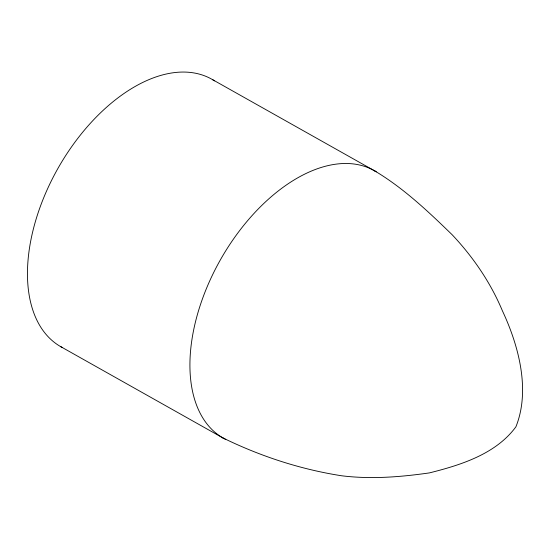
<?xml version="1.0" encoding="UTF-8"?>
<svg xmlns="http://www.w3.org/2000/svg" width="550" height="550" viewBox="0 0 550 550"><rect width="100%" height="100%" fill="white"/><g stroke="black" fill="none" stroke-linecap="round" stroke-linejoin="round"><path stroke-width="0.82" d="M222.812 437.869C260.205 456.184 300.355 469.342 341.522 475.757C370.783 479.408 400.304 477.056 429.378 472.904C460.804 465.053 495.853 454.08 515.907 426.814C530.723 389.909 518.471 345.091 502.363 310.716C490.552 282.487 473.069 256.919 452.114 234.699C428.141 211.42 403.707 188.244 374.873 170.988M212.417 79.564L375.093 171.112M60.356 346.438L223.032 437.993M62.556 347.655A153.581 90.234 -60.6 0 1 58.431 167.537A153.581 90.234 -60.6 0 1 214.555 80.877M225.761 439.464A153.581 90.234 -60.6 0 1 220.186 260.212A153.581 90.234 -60.6 0 1 376.303 171.854"/></g></svg>
